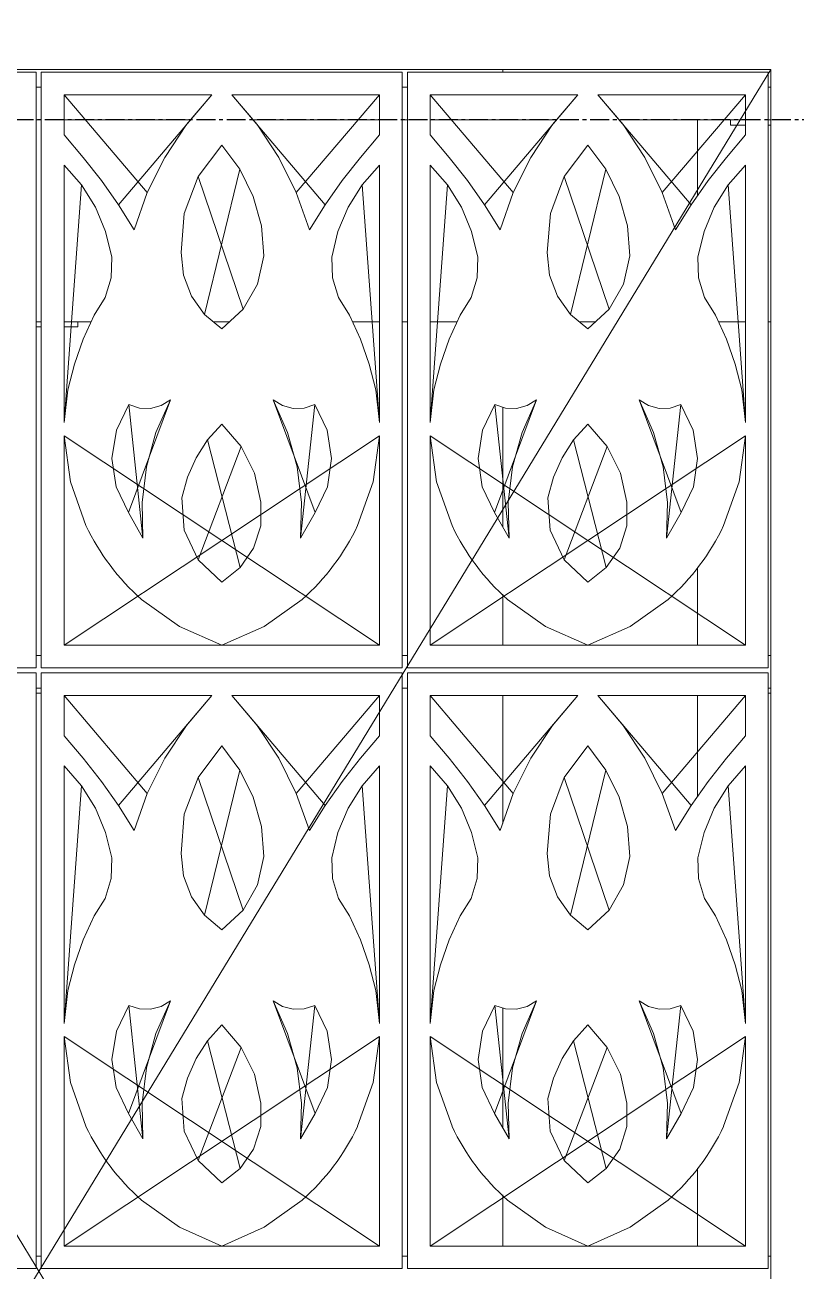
# Model space of a CAD drawing. Header units: millimetres. Extents: x -153298 to 620751, y -313239 to 250031.
# Drawn here: x 45080 to 46608, y -114285 to -111817 of the extents above; entities that cross this region are included whole.
import ezdxf

# ---------------------------------------------------------------- set-up
doc = ezdxf.new("R2010")
doc.units = ezdxf.units.MM
doc.linetypes.add('CENTER', pattern=[2, 1.25, -0.25, 0.25, -0.25])
doc.linetypes.add('XKITLINE00', pattern=[0])
doc.layers.add('000 - EXISTING_BUILDING_MAIN_COLOR_251', color=7, linetype='Continuous')
doc.layers.add('000 - EXISTING_BUILDING_MAIN_COLOR_3', color=7, linetype='Continuous')
doc.layers.add('Part', color=7, linetype='Continuous', lineweight=0)

# ---------------------------------------------------------------- blocks, each defined once
blk = doc.blocks.new('*A13031266')
at = {"layer": 'Part', "color": 7, "linetype": 'XKITLINE00', "lineweight": 0}
for p, q in [((412.017911, 36.822545), (412.097911, 36.822545)), ((412.457919, 36.822545), (412.885021, 36.822545)), ((414.826429, 36.822545), (415.077479, 36.822545)), ((417.030793, 36.822545), (417.457895, 36.822545)), ((417.817911, 36.822545), (417.897911, 36.822545)), ((418.257919, 36.822545), (418.685021, 36.822545)), ((420.626429, 36.822545), (420.877479, 36.822545)), ((422.830793, 36.822545), (423.257895, 36.822545)), ((423.617911, 36.822545), (423.657912, 36.822545))]:
    blk.add_line(p, q, dxfattribs=at)
blk = doc.blocks.new('*A17691722')
at = {"layer": '000 - EXISTING_BUILDING_MAIN_COLOR_3', "color": 7, "linetype": 'XKITLINE00', "lineweight": 0}
for p, q in [((423.657912, 40.822545), (400.457909, 2.742546)), ((400.457909, 40.822545), (423.657912, 2.742546)), ((400.457909, 40.822545), (423.657912, 40.822545)), ((423.657912, 2.742546), (423.657912, 40.822545))]:
    blk.add_line(p, q, dxfattribs=at)
blk = doc.blocks.new('*A17711724')
at = {"layer": 'Part', "color": 7, "linetype": 'XKITLINE00', "lineweight": 0}
for p, q in [((412.017911, 22.018517), (412.097911, 22.018517)), ((417.817911, 22.018517), (417.897911, 22.018517)), ((423.617911, 22.018517), (423.657912, 22.018517))]:
    blk.add_line(p, q, dxfattribs=at)
blk = doc.blocks.new('*A17721725')
at = {"layer": 'Part', "color": 7, "linetype": 'XKITLINE00', "lineweight": 0}
for p, q in [((412.017911, 31.538517), (412.097911, 31.538517)), ((417.817911, 31.538517), (417.897911, 31.538517)), ((423.617911, 31.538517), (423.657912, 31.538517)), ((412.017911, 31.018517), (412.097911, 31.018517)), ((417.817911, 31.018517), (417.897911, 31.018517)), ((423.617911, 31.018517), (423.657912, 31.018517))]:
    blk.add_line(p, q, dxfattribs=at)
blk = doc.blocks.new('*A17731726')
at = {"layer": 'Part', "color": 7, "linetype": 'XKITLINE00', "lineweight": 0}
for p, q in [((412.017911, 40.542517), (412.097911, 40.542517)), ((417.817911, 40.542517), (417.897911, 40.542517)), ((423.617911, 40.542517), (423.657912, 40.542517)), ((412.017911, 40.022517), (412.097911, 40.022517)), ((412.457919, 40.022517), (414.458658, 40.022517)), ((415.457156, 40.022517), (417.457895, 40.022517)), ((417.817911, 40.022517), (417.897911, 40.022517)), ((418.257919, 40.022517), (420.258658, 40.022517)), ((421.257156, 40.022517), (423.257895, 40.022517)), ((423.617911, 40.022517), (423.657912, 40.022517))]:
    blk.add_line(p, q, dxfattribs=at)
blk = doc.blocks.new('*A18151764')
at = {"layer": 'Part', "color": 7, "linetype": 'XKITLINE00', "lineweight": 0}
for p, q in [((419.409912, 33.572964), (419.409912, 35.470973)), ((419.409912, 31.698387), (419.409912, 32.508756)), ((419.409912, 28.87711), (419.409912, 30.902854)), ((419.409912, 24.052964), (419.409912, 25.950973)), ((419.409912, 22.178387), (419.409912, 22.988756))]:
    blk.add_line(p, q, dxfattribs=at)
blk = doc.blocks.new('*A18271776')
at = {"layer": 'Part', "color": 7, "linetype": 'XKITLINE00', "lineweight": 0}
for p, q in [((422.497888, 38.821757), (422.497888, 40.022545)), ((422.497888, 34.655695), (422.497888, 34.659501)), ((422.497888, 31.698387), (422.497888, 32.932262)), ((422.497888, 29.301757), (422.497888, 30.902741)), ((422.497888, 25.135695), (422.497888, 25.139501)), ((422.497888, 22.178387), (422.497888, 23.412262))]:
    blk.add_line(p, q, dxfattribs=at)
blk = doc.blocks.new('*A18301779')
at = {"layer": '000 - EXISTING_BUILDING_MAIN_COLOR_251', "color": 7, "linetype": 'XKITLINE00', "lineweight": 0}
for p, q in [((406.297911, 40.782517), (412.017911, 40.782517)), ((412.017911, 40.782517), (412.017911, 31.342517)), ((417.817911, 40.782517), (412.097911, 40.782517)), ((412.097911, 40.782517), (412.097911, 31.342517)), ((417.817911, 31.342517), (417.817911, 40.782517)), ((417.897911, 31.342517), (417.897911, 40.782517)), ((417.897911, 40.782517), (423.617911, 40.782517)), ((423.617911, 40.782517), (423.617911, 31.342517)), ((412.457919, 40.422523), (414.797671, 40.423195)), ((412.457919, 40.422523), (413.777312, 38.870619)), ((412.457919, 39.785377), (412.457919, 40.422523)), ((414.797671, 40.423195), (413.318825, 38.678561)), ((414.797671, 40.423195), (414.395711, 39.94812)), ((415.118143, 40.423195), (416.596989, 38.678561)), ((415.520103, 39.94812), (415.118143, 40.423195)), ((415.118143, 40.423195), (417.457895, 40.422523)), ((417.457895, 40.422523), (416.138502, 38.870619)), ((417.457895, 40.422523), (417.457895, 39.785377)), ((418.257919, 40.422523), (420.597671, 40.423195)), ((418.257919, 40.422523), (419.577312, 38.870619)), ((418.257919, 39.785377), (418.257919, 40.422523)), ((420.597671, 40.423195), (419.118825, 38.678561)), ((420.597671, 40.423195), (420.195711, 39.94812)), ((420.918143, 40.423195), (422.396989, 38.678561)), ((421.320103, 39.94812), (420.918143, 40.423195)), ((420.918143, 40.423195), (423.257895, 40.422523)), ((423.257895, 40.422523), (421.938502, 38.870619)), ((423.257895, 40.422523), (423.257895, 39.785377)), ((414.395711, 39.94812), (414.053931, 39.428068)), ((415.861883, 39.428068), (415.520103, 39.94812)), ((420.195711, 39.94812), (419.853931, 39.428068)), ((421.661883, 39.428068), (421.320103, 39.94812)), ((412.762219, 39.43014), (412.457919, 39.785377)), ((417.153595, 39.43014), (417.457895, 39.785377)), ((418.562219, 39.43014), (418.257919, 39.785377)), ((422.953595, 39.43014), (423.257895, 39.785377)), ((414.584028, 39.126175), (414.957895, 39.625694)), ((414.957895, 39.625694), (415.244908, 39.241065)), ((420.384028, 39.126175), (420.757895, 39.625694)), ((420.757895, 39.625694), (421.044908, 39.241065)), ((412.457919, 39.306434), (412.457919, 35.226434)), ((412.732936, 38.992518), (412.457919, 39.306434)), ((413.049402, 39.060927), (412.762219, 39.43014)), ((414.053931, 39.428068), (413.777312, 38.870619)), ((416.138502, 38.870619), (415.861883, 39.428068)), ((417.153595, 39.43014), (416.866412, 39.060927)), ((417.182878, 38.992518), (417.457895, 39.306434)), ((417.457895, 35.226434), (417.457895, 39.306434)), ((418.257919, 39.306434), (418.257919, 35.226434)), ((418.532936, 38.992518), (418.257919, 39.306434)), ((418.849402, 39.060927), (418.562219, 39.43014)), ((419.853931, 39.428068), (419.577312, 38.870619)), ((421.938502, 38.870619), (421.661883, 39.428068)), ((422.953595, 39.43014), (422.666412, 39.060927)), ((422.982878, 38.992518), (423.257895, 39.306434)), ((423.257895, 39.306434), (423.257895, 35.226434)), ((414.363857, 38.542377), (414.584028, 39.126175)), ((414.584028, 39.126175), (415.295296, 37.023653)), ((415.244908, 39.241065), (414.684853, 36.941446)), ((415.244908, 39.241065), (415.456162, 38.810151)), ((420.163857, 38.542377), (420.384028, 39.126175)), ((420.384028, 39.126175), (421.095296, 37.023653)), ((421.044908, 39.241065), (420.484853, 36.941446)), ((421.044908, 39.241065), (421.256162, 38.810151)), ((412.457919, 35.226434), (412.732936, 38.992518)), ((412.732936, 38.992518), (412.954443, 38.638805)), ((413.318825, 38.678561), (413.049402, 39.060927)), ((416.866412, 39.060927), (416.596989, 38.678561)), ((416.961371, 38.638805), (417.182878, 38.992518)), ((417.182878, 38.992518), (417.457895, 35.226434)), ((418.532936, 38.992518), (418.257919, 35.226434)), ((418.532936, 38.992518), (418.754443, 38.638805)), ((419.118825, 38.678561), (418.849402, 39.060927)), ((422.666412, 39.060927), (422.396989, 38.678561)), ((422.761371, 38.638805), (422.982878, 38.992518)), ((422.982878, 38.992518), (423.257895, 35.226434)), ((413.777312, 38.870619), (413.569888, 38.283897)), ((415.456162, 38.810151), (415.584427, 38.347697)), ((416.345926, 38.283897), (416.138502, 38.870619)), ((419.577312, 38.870619), (419.369888, 38.283897)), ((421.256162, 38.810151), (421.384427, 38.347697)), ((422.145926, 38.283897), (421.938502, 38.870619)), ((412.954443, 38.638805), (413.116785, 38.254328)), ((413.569888, 38.283897), (413.318825, 38.678561)), ((414.314758, 37.920376), (414.363857, 38.542377)), ((416.596989, 38.678561), (416.345926, 38.283897)), ((416.799029, 38.254328), (416.961371, 38.638805)), ((418.754443, 38.638805), (418.916785, 38.254328)), ((419.369888, 38.283897), (419.118825, 38.678561)), ((420.114758, 37.920376), (420.163857, 38.542377)), ((422.396989, 38.678561), (422.145926, 38.283897)), ((422.599029, 38.254328), (422.761371, 38.638805)), ((415.625313, 37.869529), (415.584427, 38.347697)), ((421.425313, 37.869529), (421.384427, 38.347697)), ((413.215815, 37.848901), (413.116785, 38.254328)), ((416.699998, 37.848901), (416.799029, 38.254328)), ((419.015815, 37.848901), (418.916785, 38.254328)), ((422.499998, 37.848901), (422.599029, 38.254328)), ((414.352504, 37.565819), (414.314758, 37.920376)), ((420.152504, 37.565819), (420.114758, 37.920376)), ((413.215815, 37.848901), (413.203508, 37.521042)), ((415.625313, 37.869529), (415.524698, 37.421468)), ((416.712306, 37.521042), (416.699998, 37.848901)), ((419.015815, 37.848901), (419.003508, 37.521042)), ((421.425313, 37.869529), (421.324698, 37.421468)), ((422.512306, 37.521042), (422.499998, 37.848901)), ((413.203508, 37.521042), (413.10734, 37.207363)), ((414.478596, 37.232297), (414.352504, 37.565819)), ((416.808474, 37.207363), (416.712306, 37.521042)), ((419.003508, 37.521042), (418.90734, 37.207363)), ((420.278596, 37.232297), (420.152504, 37.565819)), ((422.608474, 37.207363), (422.512306, 37.521042)), ((415.524698, 37.421468), (415.295296, 37.023653)), ((421.324698, 37.421468), (421.095296, 37.023653)), ((412.933773, 36.928944), (413.10734, 37.207363)), ((414.684853, 36.941446), (414.478596, 37.232297)), ((416.982041, 36.928944), (416.808474, 37.207363)), ((418.733773, 36.928944), (418.90734, 37.207363)), ((420.484853, 36.941446), (420.278596, 37.232297)), ((422.782041, 36.928944), (422.608474, 37.207363)), ((412.933773, 36.928944), (412.759609, 36.548841)), ((414.957895, 36.712135), (414.684853, 36.941446)), ((415.295296, 37.023653), (414.957895, 36.712135)), ((417.156205, 36.548841), (416.982041, 36.928944)), ((418.733773, 36.928944), (418.559609, 36.548841)), ((420.757895, 36.712135), (420.484853, 36.941446)), ((421.095296, 37.023653), (420.757895, 36.712135)), ((422.956205, 36.548841), (422.782041, 36.928944)), ((412.759609, 36.548841), (412.621038, 36.154367)), ((417.294776, 36.154367), (417.156205, 36.548841)), ((418.559609, 36.548841), (418.421038, 36.154367)), ((423.094776, 36.154367), (422.956205, 36.548841)), ((412.621038, 36.154367), (412.519228, 35.748848)), ((417.396585, 35.748848), (417.294776, 36.154367)), ((418.421038, 36.154367), (418.319228, 35.748848)), ((423.196585, 35.748848), (423.094776, 36.154367)), ((412.519228, 35.748848), (412.457919, 35.226434)), ((417.457895, 35.226434), (417.396585, 35.748848)), ((418.319228, 35.748848), (418.257919, 35.226434)), ((423.257895, 35.226434), (423.196585, 35.748848)), ((414.145884, 35.585792), (413.481119, 33.801918)), ((414.145884, 35.585792), (413.91483, 35.069249)), ((413.996155, 35.495593), (414.145884, 35.585792)), ((415.76993, 35.585792), (416.434695, 33.801918)), ((416.000984, 35.069249), (415.76993, 35.585792)), ((415.76993, 35.585792), (415.919659, 35.495593)), ((419.945884, 35.585792), (419.281119, 33.801918)), ((419.945884, 35.585792), (419.71483, 35.069249)), ((419.796155, 35.495593), (419.945884, 35.585792)), ((421.56993, 35.585792), (422.234695, 33.801918)), ((421.800984, 35.069249), (421.56993, 35.585792)), ((421.56993, 35.585792), (421.719659, 35.495593)), ((413.287051, 35.105111), (413.486307, 35.511741)), ((413.486307, 35.511741), (413.708994, 33.396827)), ((413.486307, 35.511741), (413.65231, 35.45699)), ((413.65231, 35.45699), (413.82702, 35.451456)), ((413.82702, 35.451456), (413.996155, 35.495593)), ((415.919659, 35.495593), (416.088793, 35.451456)), ((416.088793, 35.451456), (416.263504, 35.45699)), ((416.429507, 35.511741), (416.20682, 33.396827)), ((416.263504, 35.45699), (416.429507, 35.511741)), ((416.429507, 35.511741), (416.628763, 35.105111)), ((419.087051, 35.105111), (419.286307, 35.511741)), ((419.286307, 35.511741), (419.508994, 33.396827)), ((419.286307, 35.511741), (419.45231, 35.45699)), ((419.45231, 35.45699), (419.62702, 35.451456)), ((419.62702, 35.451456), (419.796155, 35.495593)), ((421.719659, 35.495593), (421.888793, 35.451456)), ((421.888793, 35.451456), (422.063504, 35.45699)), ((422.229507, 35.511741), (422.00682, 33.396827)), ((422.063504, 35.45699), (422.229507, 35.511741)), ((422.229507, 35.511741), (422.428763, 35.105111)), ((414.732818, 34.952025), (414.957895, 35.20272)), ((414.957895, 35.20272), (415.265902, 34.84632)), ((420.532818, 34.952025), (420.757895, 35.20272)), ((420.757895, 35.20272), (421.065902, 34.84632)), ((412.457919, 35.018957), (417.457895, 31.698387)), ((417.457895, 35.018957), (412.457919, 31.698387)), ((412.457919, 31.698387), (412.457919, 35.018957)), ((412.457919, 35.018957), (412.559356, 34.289821)), ((413.217637, 34.657637), (413.287051, 35.105111)), ((413.91483, 35.069249), (413.763059, 34.524118)), ((414.54957, 34.66931), (414.732818, 34.952025)), ((414.732818, 34.952025), (415.251025, 32.930287)), ((416.152755, 34.524118), (416.000984, 35.069249)), ((416.628763, 35.105111), (416.698177, 34.657637)), ((417.356458, 34.289821), (417.457895, 35.018957)), ((417.457895, 35.018957), (417.457895, 31.698387)), ((418.257919, 35.018957), (423.257895, 31.698387)), ((423.257895, 35.018957), (418.257919, 31.698387)), ((418.257919, 31.698387), (418.257919, 35.018957)), ((418.257919, 35.018957), (418.359356, 34.289821)), ((419.017637, 34.657637), (419.087051, 35.105111)), ((419.71483, 35.069249), (419.563059, 34.524118)), ((420.34957, 34.66931), (420.532818, 34.952025)), ((420.532818, 34.952025), (421.051025, 32.930287)), ((421.952755, 34.524118), (421.800984, 35.069249)), ((422.428763, 35.105111), (422.498177, 34.657637)), ((423.156458, 34.289821), (423.257895, 35.018957)), ((423.257895, 35.018957), (423.257895, 31.698387)), ((415.265902, 34.84632), (414.582075, 33.054752)), ((415.265902, 34.84632), (415.47561, 34.424524)), ((421.065902, 34.84632), (420.382075, 33.054752)), ((421.065902, 34.84632), (421.27561, 34.424524)), ((413.284335, 34.20975), (413.217637, 34.657637)), ((414.412631, 34.361487), (414.54957, 34.66931)), ((416.698177, 34.657637), (416.631479, 34.20975)), ((419.084335, 34.20975), (419.017637, 34.657637)), ((420.212631, 34.361487), (420.34957, 34.66931)), ((422.498177, 34.657637), (422.431479, 34.20975)), ((413.763059, 34.524118), (413.693936, 33.962491)), ((414.325347, 34.036081), (414.412631, 34.361487)), ((415.47561, 34.424524), (415.573846, 33.96383)), ((416.221878, 33.962491), (416.152755, 34.524118)), ((419.563059, 34.524118), (419.493936, 33.962491)), ((420.125347, 34.036081), (420.212631, 34.361487)), ((421.27561, 34.424524), (421.373846, 33.96383)), ((422.021878, 33.962491), (421.952755, 34.524118)), ((412.559356, 34.289821), (412.805602, 33.59607)), ((413.481119, 33.801918), (413.284335, 34.20975)), ((416.631479, 34.20975), (416.434695, 33.801918)), ((417.110212, 33.59607), (417.356458, 34.289821)), ((418.359356, 34.289821), (418.605602, 33.59607)), ((419.281119, 33.801918), (419.084335, 34.20975)), ((422.431479, 34.20975), (422.234695, 33.801918)), ((422.910212, 33.59607), (423.156458, 34.289821)), ((414.361087, 33.521185), (414.325347, 34.036081)), ((415.57361, 33.591665), (415.573846, 33.96383)), ((420.161087, 33.521185), (420.125347, 34.036081)), ((421.37361, 33.591665), (421.373846, 33.96383)), ((413.708994, 33.396827), (413.481119, 33.801918)), ((413.693936, 33.962491), (413.708994, 33.396827)), ((416.20682, 33.396827), (416.221878, 33.962491)), ((416.434695, 33.801918), (416.20682, 33.396827)), ((419.508994, 33.396827), (419.281119, 33.801918)), ((419.493936, 33.962491), (419.508994, 33.396827)), ((422.00682, 33.396827), (422.021878, 33.962491)), ((422.234695, 33.801918), (422.00682, 33.396827)), ((415.57361, 33.591665), (415.462653, 33.236425)), ((421.37361, 33.591665), (421.262653, 33.236425)), ((414.582075, 33.054752), (414.361087, 33.521185)), ((420.382075, 33.054752), (420.161087, 33.521185)), ((415.462653, 33.236425), (415.251025, 32.930287)), ((421.262653, 33.236425), (421.051025, 32.930287)), ((414.957895, 32.700981), (414.582075, 33.054752)), ((420.757895, 32.700981), (420.382075, 33.054752)), ((415.251025, 32.930287), (414.957895, 32.700981)), ((421.051025, 32.930287), (420.757895, 32.700981)), ((413.686609, 32.425891), (414.285244, 31.997448)), ((415.63057, 31.997448), (416.229205, 32.425891)), ((419.486609, 32.425891), (420.085244, 31.997448)), ((421.43057, 31.997448), (422.029205, 32.425891)), ((414.285244, 31.997448), (414.957919, 31.698387)), ((414.957919, 31.698387), (415.63057, 31.997448)), ((420.085244, 31.997448), (420.757919, 31.698387)), ((420.757919, 31.698387), (421.43057, 31.997448)), ((417.457895, 31.698387), (412.457919, 31.698387)), ((423.257895, 31.698387), (418.257919, 31.698387)), ((412.017911, 31.342517), (406.297911, 31.342517)), ((412.017911, 31.262517), (406.297911, 31.262517)), ((412.017911, 21.822517), (412.017911, 31.262517)), ((412.097911, 31.342517), (417.817911, 31.342517)), ((412.097911, 21.822517), (412.097911, 31.262517)), ((412.097911, 31.262517), (417.817911, 31.262517)), ((417.817911, 31.262517), (417.817911, 21.822517)), ((423.617911, 31.342517), (417.897911, 31.342517)), ((417.897911, 21.822517), (417.897911, 31.262517)), ((417.897911, 31.262517), (423.617911, 31.262517)), ((423.617911, 31.262517), (423.617911, 21.822517)), ((412.457919, 30.902523), (414.797671, 30.903195)), ((412.457919, 30.902523), (413.777312, 29.350619)), ((412.457919, 30.265377), (412.457919, 30.902523)), ((414.797671, 30.903195), (413.318825, 29.158561)), ((414.797671, 30.903195), (414.395711, 30.42812)), ((415.118143, 30.903195), (416.596989, 29.158561)), ((415.520103, 30.42812), (415.118143, 30.903195)), ((415.118143, 30.903195), (417.457895, 30.902523)), ((417.457895, 30.902523), (416.138502, 29.350619)), ((417.457895, 30.902523), (417.457895, 30.265377)), ((418.257919, 30.902523), (420.597671, 30.903195)), ((418.257919, 30.902523), (419.577312, 29.350619)), ((418.257919, 30.265377), (418.257919, 30.902523)), ((420.597671, 30.903195), (419.118825, 29.158561)), ((420.597671, 30.903195), (420.195711, 30.42812)), ((420.918143, 30.903195), (422.396989, 29.158561)), ((421.320103, 30.42812), (420.918143, 30.903195)), ((420.918143, 30.903195), (423.257895, 30.902523)), ((423.257895, 30.902523), (421.938502, 29.350619)), ((423.257895, 30.902523), (423.257895, 30.265377)), ((414.395711, 30.42812), (414.053931, 29.908068)), ((415.861883, 29.908068), (415.520103, 30.42812)), ((420.195711, 30.42812), (419.853931, 29.908068)), ((421.661883, 29.908068), (421.320103, 30.42812)), ((412.762219, 29.91014), (412.457919, 30.265377)), ((417.153595, 29.91014), (417.457895, 30.265377)), ((418.562219, 29.91014), (418.257919, 30.265377)), ((422.953595, 29.91014), (423.257895, 30.265377)), ((414.584028, 29.606175), (414.957895, 30.105694)), ((414.957895, 30.105694), (415.244908, 29.721065)), ((420.384028, 29.606175), (420.757895, 30.105694)), ((420.757895, 30.105694), (421.044908, 29.721065)), ((413.049402, 29.540927), (412.762219, 29.91014)), ((414.053931, 29.908068), (413.777312, 29.350619)), ((416.138502, 29.350619), (415.861883, 29.908068)), ((417.153595, 29.91014), (416.866412, 29.540927)), ((418.849402, 29.540927), (418.562219, 29.91014)), ((419.853931, 29.908068), (419.577312, 29.350619)), ((421.938502, 29.350619), (421.661883, 29.908068)), ((422.953595, 29.91014), (422.666412, 29.540927)), ((412.457919, 29.786434), (412.457919, 25.706434)), ((412.732936, 29.472518), (412.457919, 29.786434)), ((415.244908, 29.721065), (414.684853, 27.421446)), ((415.244908, 29.721065), (415.456162, 29.290151)), ((417.182878, 29.472518), (417.457895, 29.786434)), ((417.457895, 29.786434), (417.457895, 25.706434)), ((418.257919, 29.786434), (418.257919, 25.706434)), ((418.532936, 29.472518), (418.257919, 29.786434)), ((421.044908, 29.721065), (420.484853, 27.421446)), ((421.044908, 29.721065), (421.256162, 29.290151)), ((422.982878, 29.472518), (423.257895, 29.786434)), ((423.257895, 29.786434), (423.257895, 25.706434)), ((412.732936, 29.472518), (412.457919, 25.706434)), ((412.732936, 29.472518), (412.954443, 29.118805)), ((413.318825, 29.158561), (413.049402, 29.540927)), ((414.363857, 29.022377), (414.584028, 29.606175)), ((414.584028, 29.606175), (415.295296, 27.503653)), ((416.866412, 29.540927), (416.596989, 29.158561)), ((416.961371, 29.118805), (417.182878, 29.472518)), ((417.182878, 29.472518), (417.457895, 25.706434)), ((418.532936, 29.472518), (418.257919, 25.706434)), ((418.532936, 29.472518), (418.754443, 29.118805)), ((419.118825, 29.158561), (418.849402, 29.540927)), ((420.163857, 29.022377), (420.384028, 29.606175)), ((420.384028, 29.606175), (421.095296, 27.503653)), ((422.666412, 29.540927), (422.396989, 29.158561)), ((422.761371, 29.118805), (422.982878, 29.472518)), ((422.982878, 29.472518), (423.257895, 25.706434)), ((413.777312, 29.350619), (413.569888, 28.763897)), ((415.456162, 29.290151), (415.584427, 28.827697)), ((416.345926, 28.763897), (416.138502, 29.350619)), ((419.577312, 29.350619), (419.369888, 28.763897)), ((421.256162, 29.290151), (421.384427, 28.827697)), ((422.145926, 28.763897), (421.938502, 29.350619)), ((412.954443, 29.118805), (413.116785, 28.734328)), ((413.569888, 28.763897), (413.318825, 29.158561)), ((416.596989, 29.158561), (416.345926, 28.763897)), ((416.799029, 28.734328), (416.961371, 29.118805)), ((418.754443, 29.118805), (418.916785, 28.734328)), ((419.369888, 28.763897), (419.118825, 29.158561)), ((422.396989, 29.158561), (422.145926, 28.763897)), ((422.599029, 28.734328), (422.761371, 29.118805)), ((414.314758, 28.400376), (414.363857, 29.022377)), ((420.114758, 28.400376), (420.163857, 29.022377)), ((413.215815, 28.328901), (413.116785, 28.734328)), ((415.625313, 28.349529), (415.584427, 28.827697)), ((416.699998, 28.328901), (416.799029, 28.734328)), ((419.015815, 28.328901), (418.916785, 28.734328)), ((421.425313, 28.349529), (421.384427, 28.827697)), ((422.499998, 28.328901), (422.599029, 28.734328)), ((413.215815, 28.328901), (413.203508, 28.001042)), ((414.352504, 28.045819), (414.314758, 28.400376)), ((415.625313, 28.349529), (415.524698, 27.901468)), ((416.712306, 28.001042), (416.699998, 28.328901)), ((419.015815, 28.328901), (419.003508, 28.001042)), ((420.152504, 28.045819), (420.114758, 28.400376)), ((421.425313, 28.349529), (421.324698, 27.901468)), ((422.512306, 28.001042), (422.499998, 28.328901)), ((414.478596, 27.712297), (414.352504, 28.045819)), ((420.278596, 27.712297), (420.152504, 28.045819)), ((413.203508, 28.001042), (413.10734, 27.687363)), ((415.524698, 27.901468), (415.295296, 27.503653)), ((416.808474, 27.687363), (416.712306, 28.001042)), ((419.003508, 28.001042), (418.90734, 27.687363)), ((421.324698, 27.901468), (421.095296, 27.503653)), ((422.608474, 27.687363), (422.512306, 28.001042)), ((412.933773, 27.408944), (413.10734, 27.687363)), ((414.684853, 27.421446), (414.478596, 27.712297)), ((416.982041, 27.408944), (416.808474, 27.687363)), ((418.733773, 27.408944), (418.90734, 27.687363)), ((420.484853, 27.421446), (420.278596, 27.712297)), ((422.782041, 27.408944), (422.608474, 27.687363)), ((415.295296, 27.503653), (414.957895, 27.192135)), ((421.095296, 27.503653), (420.757895, 27.192135)), ((412.933773, 27.408944), (412.759609, 27.028841)), ((414.957895, 27.192135), (414.684853, 27.421446)), ((417.156205, 27.028841), (416.982041, 27.408944)), ((418.733773, 27.408944), (418.559609, 27.028841)), ((420.757895, 27.192135), (420.484853, 27.421446)), ((422.956205, 27.028841), (422.782041, 27.408944)), ((412.759609, 27.028841), (412.621038, 26.634367)), ((417.294776, 26.634367), (417.156205, 27.028841)), ((418.559609, 27.028841), (418.421038, 26.634367)), ((423.094776, 26.634367), (422.956205, 27.028841)), ((412.621038, 26.634367), (412.519228, 26.228848)), ((417.396585, 26.228848), (417.294776, 26.634367)), ((418.421038, 26.634367), (418.319228, 26.228848)), ((423.196585, 26.228848), (423.094776, 26.634367)), ((412.519228, 26.228848), (412.457919, 25.706434)), ((414.145884, 26.065792), (413.481119, 24.281918)), ((414.145884, 26.065792), (413.91483, 25.549249)), ((413.996155, 25.975593), (414.145884, 26.065792)), ((415.76993, 26.065792), (416.434695, 24.281918)), ((416.000984, 25.549249), (415.76993, 26.065792)), ((415.76993, 26.065792), (415.919659, 25.975593)), ((417.457895, 25.706434), (417.396585, 26.228848)), ((418.319228, 26.228848), (418.257919, 25.706434)), ((419.945884, 26.065792), (419.281119, 24.281918)), ((419.945884, 26.065792), (419.71483, 25.549249)), ((419.796155, 25.975593), (419.945884, 26.065792)), ((421.56993, 26.065792), (422.234695, 24.281918)), ((421.800984, 25.549249), (421.56993, 26.065792)), ((421.56993, 26.065792), (421.719659, 25.975593)), ((423.257895, 25.706434), (423.196585, 26.228848)), ((413.287051, 25.585111), (413.486307, 25.991741)), ((413.486307, 25.991741), (413.708994, 23.876827)), ((413.486307, 25.991741), (413.65231, 25.93699)), ((413.65231, 25.93699), (413.82702, 25.931456)), ((413.82702, 25.931456), (413.996155, 25.975593)), ((415.919659, 25.975593), (416.088793, 25.931456)), ((416.088793, 25.931456), (416.263504, 25.93699)), ((416.429507, 25.991741), (416.20682, 23.876827)), ((416.263504, 25.93699), (416.429507, 25.991741)), ((416.429507, 25.991741), (416.628763, 25.585111)), ((419.087051, 25.585111), (419.286307, 25.991741)), ((419.286307, 25.991741), (419.508994, 23.876827)), ((419.286307, 25.991741), (419.45231, 25.93699)), ((419.45231, 25.93699), (419.62702, 25.931456)), ((419.62702, 25.931456), (419.796155, 25.975593)), ((421.719659, 25.975593), (421.888793, 25.931456)), ((421.888793, 25.931456), (422.063504, 25.93699)), ((422.229507, 25.991741), (422.00682, 23.876827)), ((422.063504, 25.93699), (422.229507, 25.991741)), ((422.229507, 25.991741), (422.428763, 25.585111)), ((414.732818, 25.432025), (414.957895, 25.68272)), ((414.957895, 25.68272), (415.265902, 25.32632)), ((420.532818, 25.432025), (420.757895, 25.68272)), ((420.757895, 25.68272), (421.065902, 25.32632)), ((412.457919, 25.498957), (417.457895, 22.178387)), ((417.457895, 25.498957), (412.457919, 22.178387)), ((412.457919, 22.178387), (412.457919, 25.498957)), ((412.457919, 25.498957), (412.559356, 24.769821)), ((413.217637, 25.137637), (413.287051, 25.585111)), ((413.91483, 25.549249), (413.763059, 25.004118)), ((416.152755, 25.004118), (416.000984, 25.549249)), ((416.628763, 25.585111), (416.698177, 25.137637)), ((417.356458, 24.769821), (417.457895, 25.498957)), ((417.457895, 25.498957), (417.457895, 22.178387)), ((418.257919, 25.498957), (423.257895, 22.178387)), ((423.257895, 25.498957), (418.257919, 22.178387)), ((418.257919, 22.178387), (418.257919, 25.498957)), ((418.257919, 25.498957), (418.359356, 24.769821)), ((419.017637, 25.137637), (419.087051, 25.585111)), ((419.71483, 25.549249), (419.563059, 25.004118)), ((421.952755, 25.004118), (421.800984, 25.549249)), ((422.428763, 25.585111), (422.498177, 25.137637)), ((423.156458, 24.769821), (423.257895, 25.498957)), ((423.257895, 25.498957), (423.257895, 22.178387)), ((414.54957, 25.14931), (414.732818, 25.432025)), ((415.265902, 25.32632), (414.582075, 23.534752)), ((414.732818, 25.432025), (415.251025, 23.410287)), ((415.265902, 25.32632), (415.47561, 24.904524)), ((420.34957, 25.14931), (420.532818, 25.432025)), ((421.065902, 25.32632), (420.382075, 23.534752)), ((420.532818, 25.432025), (421.051025, 23.410287)), ((421.065902, 25.32632), (421.27561, 24.904524)), ((413.284335, 24.68975), (413.217637, 25.137637)), ((414.412631, 24.841487), (414.54957, 25.14931)), ((416.698177, 25.137637), (416.631479, 24.68975)), ((419.084335, 24.68975), (419.017637, 25.137637)), ((420.212631, 24.841487), (420.34957, 25.14931)), ((422.498177, 25.137637), (422.431479, 24.68975)), ((413.763059, 25.004118), (413.693936, 24.442491)), ((415.47561, 24.904524), (415.573846, 24.44383)), ((416.221878, 24.442491), (416.152755, 25.004118)), ((419.563059, 25.004118), (419.493936, 24.442491)), ((421.27561, 24.904524), (421.373846, 24.44383)), ((422.021878, 24.442491), (421.952755, 25.004118)), ((412.559356, 24.769821), (412.805602, 24.07607)), ((413.481119, 24.281918), (413.284335, 24.68975)), ((414.325347, 24.516081), (414.412631, 24.841487)), ((416.631479, 24.68975), (416.434695, 24.281918)), ((417.110212, 24.07607), (417.356458, 24.769821)), ((418.359356, 24.769821), (418.605602, 24.07607)), ((419.281119, 24.281918), (419.084335, 24.68975)), ((420.125347, 24.516081), (420.212631, 24.841487)), ((422.431479, 24.68975), (422.234695, 24.281918)), ((422.910212, 24.07607), (423.156458, 24.769821)), ((414.361087, 24.001185), (414.325347, 24.516081)), ((420.161087, 24.001185), (420.125347, 24.516081)), ((413.693936, 24.442491), (413.708994, 23.876827)), ((415.57361, 24.071665), (415.573846, 24.44383)), ((416.20682, 23.876827), (416.221878, 24.442491)), ((419.493936, 24.442491), (419.508994, 23.876827)), ((421.37361, 24.071665), (421.373846, 24.44383)), ((422.00682, 23.876827), (422.021878, 24.442491)), ((413.708994, 23.876827), (413.481119, 24.281918)), ((416.434695, 24.281918), (416.20682, 23.876827)), ((419.508994, 23.876827), (419.281119, 24.281918)), ((422.234695, 24.281918), (422.00682, 23.876827)), ((414.582075, 23.534752), (414.361087, 24.001185)), ((415.57361, 24.071665), (415.462653, 23.716425)), ((420.382075, 23.534752), (420.161087, 24.001185)), ((421.37361, 24.071665), (421.262653, 23.716425)), ((415.462653, 23.716425), (415.251025, 23.410287)), ((421.262653, 23.716425), (421.051025, 23.410287)), ((414.957895, 23.180981), (414.582075, 23.534752)), ((420.757895, 23.180981), (420.382075, 23.534752)), ((415.251025, 23.410287), (414.957895, 23.180981)), ((421.051025, 23.410287), (420.757895, 23.180981)), ((413.686609, 22.905891), (414.285244, 22.477448)), ((415.63057, 22.477448), (416.229205, 22.905891)), ((419.486609, 22.905891), (420.085244, 22.477448)), ((421.43057, 22.477448), (422.029205, 22.905891)), ((414.285244, 22.477448), (414.957919, 22.178387)), ((414.957919, 22.178387), (415.63057, 22.477448)), ((420.085244, 22.477448), (420.757919, 22.178387)), ((420.757919, 22.178387), (421.43057, 22.477448)), ((417.457895, 22.178387), (412.457919, 22.178387)), ((423.257895, 22.178387), (418.257919, 22.178387)), ((406.297911, 21.822517), (412.017911, 21.822517)), ((417.817911, 21.822517), (412.097911, 21.822517)), ((423.617911, 21.822517), (417.897911, 21.822517))]:
    blk.add_line(p, q, dxfattribs=at)
for centre, start, end in [((416.090858, 35.152746), 205.353329, 228.597597), ((413.824956, 35.152746), 311.402403, 334.646671), ((421.890858, 35.152746), 205.353329, 228.597597), ((419.624956, 35.152746), 311.402403, 334.646671), ((416.090858, 25.632746), 205.353329, 228.597597), ((413.824956, 25.632746), 311.402403, 334.646671), ((421.890858, 25.632746), 205.353329, 228.597597), ((419.624956, 25.632746), 311.402403, 334.646671)]:
    blk.add_arc(centre, 3.635402, start, end, dxfattribs=at)
blk = doc.blocks.new('*A18471796')
at = {"layer": 'Part', "color": 7, "linetype": 'XKITLINE00', "lineweight": 0}
blk.add_line((412.017911, 30.938517), (412.097911, 30.938517), dxfattribs=at)
blk = doc.blocks.new('*A18551804')
at = {"layer": 'Part', "color": 7, "linetype": 'XKITLINE00', "lineweight": 0}
blk.add_line((423.617911, 30.938517), (423.657912, 30.938517), dxfattribs=at)
blk = doc.blocks.new('*A18591808')
at = {"layer": 'Part', "color": 7, "linetype": 'XKITLINE00', "lineweight": 0}
for p, q in [((411.230793, 36.822545), (411.657895, 36.822545)), ((411.267449, 36.742545), (411.657895, 36.742545)), ((412.017911, 36.822545), (412.097911, 36.822545)), ((412.017911, 36.742545), (412.097911, 36.742545)), ((412.457919, 36.822545), (412.6778, 36.822545)), ((412.457919, 36.742545), (412.6778, 36.742545)), ((412.6778, 36.822545), (412.6778, 36.742545))]:
    blk.add_line(p, q, dxfattribs=at)
blk = doc.blocks.new('*A18611810')
at = {"layer": 'Part', "color": 7, "linetype": 'XKITLINE00', "lineweight": 0}
for p, q in [((423.017855, 40.022517), (423.017855, 39.942517)), ((423.017855, 39.942517), (423.257895, 39.942517)), ((423.617911, 39.942517), (423.657912, 39.942517))]:
    blk.add_line(p, q, dxfattribs=at)
blk = doc.blocks.new('*A18691818')
at = {"layer": 'Part', "color": 7, "linetype": 'XKITLINE00', "lineweight": 0}
for p, q in [((407.569912, 42.422545), (407.569912, 48.874589)), ((419.409912, 42.422545), (419.409912, 48.874589)), ((407.569912, 40.782517), (407.569912, 40.822545)), ((419.409912, 40.782517), (419.409912, 40.822545))]:
    blk.add_line(p, q, dxfattribs=at)

msp = doc.modelspace()

# ---------------------------------------------------------------- linework, layer by layer
at = {"color": 7, "linetype": 'CENTER', "ltscale": 30}
msp.add_line((59557.5016, -112004.9884), (24877.4489, -112004.9884), dxfattribs=at)

# ---------------------------------------------------------------- block references
at = {"color": 7, "lineweight": 0, "xscale": 125, "yscale": 125, "zscale": 125}
for name in ['*A18691818', '*A17691722', '*A18301779', '*A17731726', '*A13031266', '*A18271776', '*A18611810', '*A18591808', '*A18151764', '*A17721725', '*A18471796', '*A18551804', '*A17711724']:
    msp.add_blockref(name, (-6399.4671, -117007.8065), dxfattribs=at)

doc.saveas('drawing.dxf')
